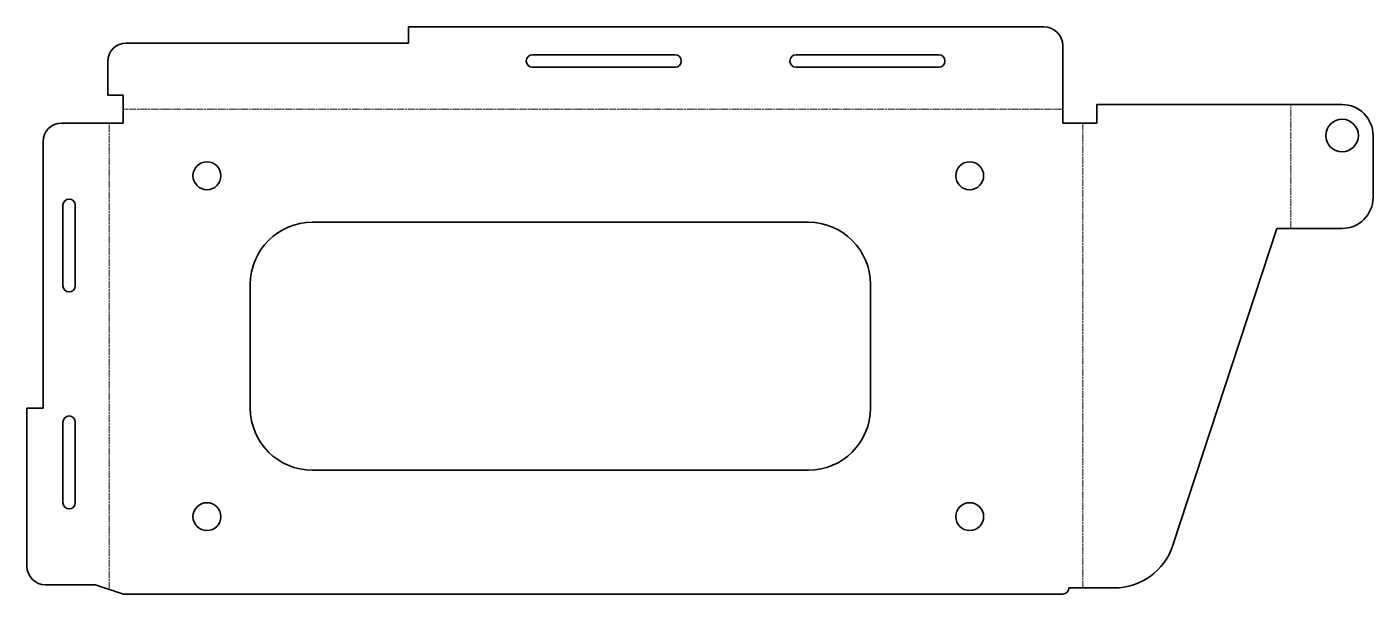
# Model space of a CAD drawing. Header units: inches. Extents: x 0 to 434, y 0 to 183.
import ezdxf

# ---------------------------------------------------------------- set-up
doc = ezdxf.new("R2010")
doc.units = ezdxf.units.IN
doc.header["$MEASUREMENT"] = 0
doc.linetypes.add('Chain', pattern=[13.68, 9.12, -1.14, 2.28, -1.14])
doc.layers.add('SIMUMAK Bend Centerline (ISO)', color=7, linetype='Chain', lineweight=9)
doc.layers.add('SIMUMAK Visible (ISO)', color=7, linetype='Continuous', lineweight=35)

# ---------------------------------------------------------------- blocks, each defined once
blk = doc.blocks.new('PTM-02-CARTSUCB01_Sheet_7_PTM-02-CARTSUCB01 (desplegada)')
at = {"layer": 'SIMUMAK Bend Centerline (ISO)', "ltscale": 0.263158}
for p, q in [((190.55, 26.48), (190.55, 66.48)), ((116.98, 65), (-186.02, 65)), ((-190.55, -90.02), (-190.55, 60.48)), ((123.5, 60.48), (123.5, -89.52))]:
    blk.add_line(p, q, dxfattribs=at)
at = {"layer": 'SIMUMAK Visible (ISO)'}
for p, q in [((-94.02, 91.52), (-94.02, 86.32)), ((-94.02, 91.52), (110.98, 91.52)), ((-94.02, 86.32), (-185.02, 86.32)), ((-54.02, 82.52), (-8.02, 82.52)), ((30.98, 82.52), (76.98, 82.52)), ((116.98, 85.52), (116.98, 60.48)), ((-191.02, 69.52), (-191.02, 80.32)), ((-8.02, 78.52), (-54.02, 78.52)), ((76.98, 78.52), (30.98, 78.52)), ((-191.02, 69.52), (-186.02, 69.52)), ((-186.02, 69.52), (-186.02, 60.48)), ((128.02, 66.48), (128.02, 60.48)), ((207.07, 66.48), (128.02, 66.48)), ((-205.87, 60.48), (-186.02, 60.48)), ((118.98, 60.48), (116.98, 60.48)), ((128.02, 60.48), (118.98, 60.48)), ((217.07, 36.48), (217.07, 56.48)), ((-211.87, 54.48), (-211.87, -31.52)), ((-205.47, 7.98), (-205.47, 33.98)), ((-201.47, 33.98), (-201.47, 7.98)), ((-125.02, 28.48), (34.98, 28.48)), ((152.54, -75.75), (186.02, 26.48)), ((186.02, 26.48), (207.07, 26.48)), ((-145.02, -31.52), (-145.02, 8.48)), ((54.98, 8.48), (54.98, -31.52)), ((-211.87, -31.52), (-217.07, -31.52)), ((-217.07, -82.52), (-217.07, -31.52)), ((-205.47, -62.02), (-205.47, -36.02)), ((-201.47, -36.02), (-201.47, -62.02)), ((34.98, -51.52), (-125.02, -51.52)), ((-195.07, -88.52), (-211.07, -88.52)), ((118.98, -89.52), (133.53, -89.52)), ((116.98, -91.52), (-186.02, -91.52))]:
    blk.add_line(p, q, dxfattribs=at)
for centre, radius in [((207.07, 56.48), 5.25), ((-159.02, 43.48), 4.5), ((86.98, 43.48), 4.5), ((-159.02, -66.52), 4.5), ((86.98, -66.52), 4.5)]:
    blk.add_circle(centre, radius, dxfattribs=at)
at = {"layer": 'SIMUMAK Visible (ISO)', "extrusion": (0, 0, -1)}
for centre, radius, start, end in [((-110.98, 85.52), 6, 90, 180), ((185.02, 80.32), 6, 0, 90), ((-207.07, 56.48), 10, 90, 180), ((205.87, 54.48), 6, 360, 90), ((203.47, 33.98), 2, 0, 180), ((-207.07, 36.48), 10, 180, 270), ((203.47, 7.98), 2, 180, 0), ((203.47, -36.02), 2, 0, 180), ((203.47, -62.02), 2, 180, 0), ((-133.53, -69.52), 20, 198.1381, 270), ((211.07, -82.52), 6, 270, 0), ((-116.98, -89.52), 2, 180, 270)]:
    blk.add_arc(centre, radius, start, end, dxfattribs=at)
at = {"layer": 'SIMUMAK Visible (ISO)'}
for centre, radius, start, end in [((-54.02, 80.52), 2, 90, 270), ((-8.02, 80.52), 2, 270, 90), ((30.98, 80.52), 2, 90, 270), ((76.98, 80.52), 2, 270, 90), ((-125.02, 8.48), 20, 90, 180), ((34.98, 8.48), 20, 0, 90), ((-125.02, -31.52), 20, 180, 270), ((34.98, -31.52), 20, 270, 360)]:
    blk.add_arc(centre, radius, start, end, dxfattribs=at)
blk.add_open_spline([(-186.02, -91.52), (-189.04, -90.52), (-192.06, -89.52), (-195.07, -88.52)], degree=3, dxfattribs=at)

msp = doc.modelspace()

# ---------------------------------------------------------------- block references
msp.add_blockref('PTM-02-CARTSUCB01_Sheet_7_PTM-02-CARTSUCB01 (desplegada)', (217.07, 91.52))

doc.saveas('drawing.dxf')
